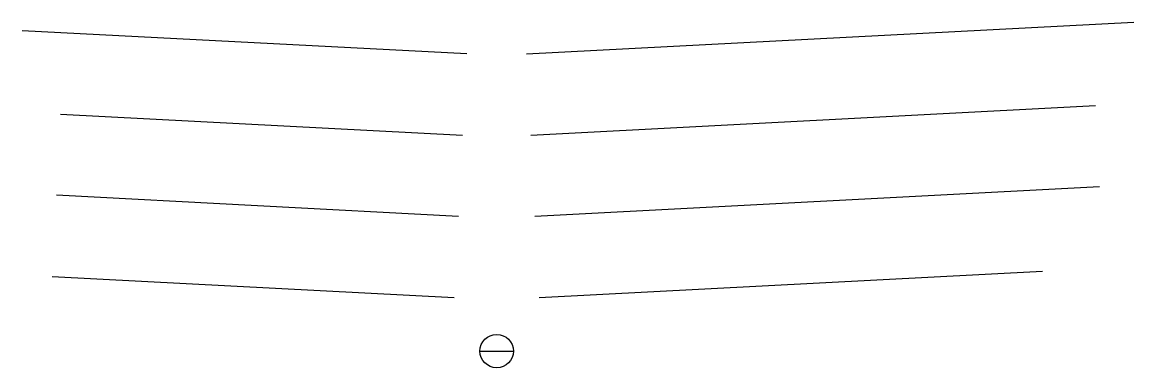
# Model space of a CAD drawing. Header units: millimetres. Extents: x -111 to 149, y -4 to 77.
import ezdxf

# ---------------------------------------------------------------- set-up
doc = ezdxf.new("R2010")
doc.units = ezdxf.units.MM
doc.layers.add('construzione', color=3, linetype='Continuous', lineweight=25, true_color=0x00ff00)

msp = doc.modelspace()

# ---------------------------------------------------------------- linework, layer by layer
at = {"layer": 'construzione'}
for p, q in [((6.97, 69.62), (149.07, 77.07)), ((-6.97, 69.62), (-111.03, 75.07)), ((7.97, 50.6), (140.08, 57.52)), ((-102.04, 55.53), (-7.97, 50.6)), ((-8.96, 31.57), (-103.03, 36.5)), ((141.08, 38.5), (8.96, 31.57)), ((9.96, 12.55), (127.68, 18.72)), ((-104.03, 17.48), (-9.96, 12.55))]:
    msp.add_line(p, q, dxfattribs=at)
at = {"layer": 'construzione', "flags": 128}
msp.add_lwpolyline([(-3.91, 0), (3.91, 0)], dxfattribs=at)
at = {"layer": 'construzione'}
msp.add_circle((0, 0), 3.91, dxfattribs=at)

doc.saveas('drawing.dxf')
